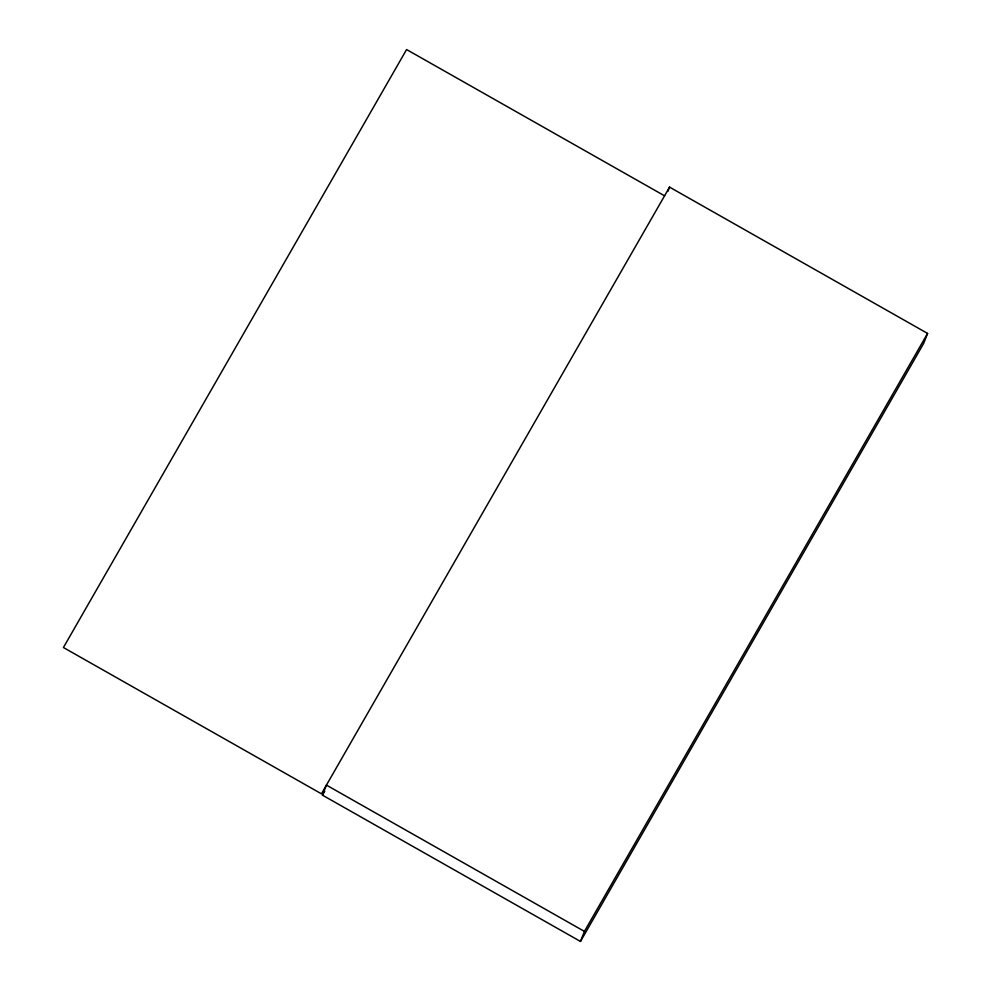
<?xml version="1.0" encoding="UTF-8"?>
<svg xmlns="http://www.w3.org/2000/svg" width="991" height="991" viewBox="0 0 991 991"><rect width="100%" height="100%" fill="white"/><g stroke="black" fill="none" stroke-linecap="round" stroke-linejoin="round"><path stroke-width="1.49" d="M322.459 795.154L326.398 785.095L584.417 931.391L580.478 941.45L322.459 795.154L324.763 791.14M667.872 191.436L669.557 187.126L927.576 333.422L923.637 343.481L580.478 941.45M669.557 187.126L321.443 793.816L63.424 647.519L406.583 49.55L664.602 195.846M584.417 931.391L927.576 333.422"/></g></svg>
